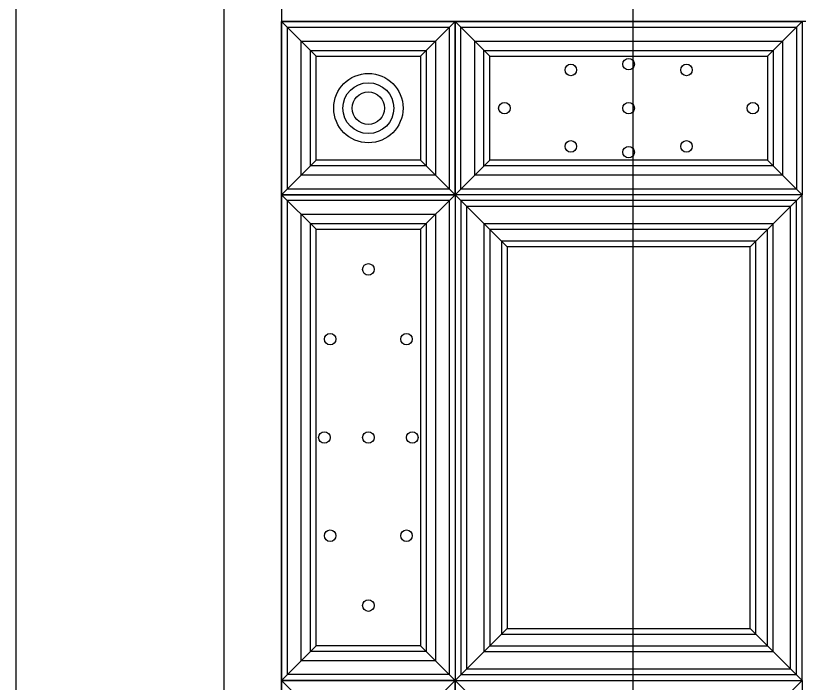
# Model space of a CAD drawing. Header units: metres. Extents: x -46 to 5315, y 535 to 7348.
# Drawn here: x 693 to 1371, y 5399 to 5977 of the extents above; entities that cross this region are included whole.
import ezdxf

# ---------------------------------------------------------------- set-up
doc = ezdxf.new("R2010")
doc.units = ezdxf.units.M
for name, color, linetype in [('3', 3, 'Continuous'), ('4', 4, 'Continuous'), ('7', 7, 'Continuous'), ('DIM', 3, 'Continuous')]:
    doc.layers.add(name, color=color, linetype=linetype)

msp = doc.modelspace()

# ---------------------------------------------------------------- linework, layer by layer
at = {"layer": '3'}
for points in [[(1068.07, 5826.58), (928.07, 5826.58), (928.07, 5966.58), (1068.07, 5966.58)], [(1368.27, 5826.58), (1078.07, 5826.58), (1078.07, 5966.58), (1368.27, 5966.58)], [(1056.07, 5838.58), (940.07, 5838.58), (940.07, 5954.58), (1056.07, 5954.58)], [(1356.27, 5838.58), (1090.07, 5838.58), (1090.07, 5954.58), (1356.27, 5954.58)], [(1048.07, 5846.58), (948.07, 5846.58), (948.07, 5946.58), (1048.07, 5946.58)], [(1348.27, 5846.58), (1098.07, 5846.58), (1098.07, 5946.58), (1348.27, 5946.58)], [(1068.07, 5406.58), (928.07, 5406.58), (928.07, 5816.9), (1068.07, 5816.9)], [(1368.27, 5816.58), (1078.07, 5816.58), (1078.07, 5406.58), (1368.27, 5406.58)], [(1363.27, 5811.58), (1083.07, 5811.58), (1083.07, 5411.58), (1363.27, 5411.58)], [(1056.07, 5418.58), (940.07, 5418.58), (940.07, 5804.9), (1056.07, 5804.9)], [(1048.07, 5426.58), (948.07, 5426.58), (948.07, 5796.9), (1048.07, 5796.9)], [(1348.27, 5796.58), (1098.07, 5796.58), (1098.07, 5426.58), (1348.27, 5426.58)], [(1343.27, 5791.58), (1103.07, 5791.58), (1103.07, 5431.58), (1343.27, 5431.58)], [(1333.27, 5781.58), (1113.07, 5781.58), (1113.07, 5441.58), (1333.27, 5441.58)]]:
    msp.add_lwpolyline(points, close=True, dxfattribs=at)
for centre, radius in [((1223.17, 5934.6), 5), ((1173.17, 5929.6), 5), ((1273.17, 5929.6), 5), ((998.07, 5896.58), 30), ((998.07, 5896.58), 22), ((998.07, 5896.58), 14), ((1115.76, 5896.58), 5), ((1223.17, 5896.58), 5), ((1330.57, 5896.58), 5), ((1173.17, 5863.55), 5), ((1223.17, 5858.55), 5), ((1273.17, 5863.55), 5), ((998.07, 5757.15), 5), ((965.04, 5696.75), 5), ((1031.09, 5696.75), 5), ((960.04, 5611.75), 5), ((998.07, 5611.75), 5), ((1036.09, 5611.75), 5), ((965.04, 5526.75), 5), ((1031.09, 5526.75), 5), ((998.07, 5466.35), 5)]:
    msp.add_circle(centre, radius, dxfattribs=at)
at = {"layer": '4'}
msp.add_line((2123.47, 5971.58), (923.07, 5971.58), dxfattribs=at)
for points in [[(2353.47, 3904.74), (2353.47, 6351.58), (693.07, 6351.58), (693.07, 3904.74), (894.12, 3904.74)], [(2123.47, 3721.88), (2123.47, 6121.58), (923.07, 6121.58), (923.07, 3721.88)]]:
    msp.add_lwpolyline(points, dxfattribs=at)
msp.add_lwpolyline([(2173.47, 4175.3), (2173.47, 6171.58), (873.07, 6171.58), (873.07, 4175.3, -0.92), (923.07, 4175.3)], format="xyb", dxfattribs=at)
for points in [[(1373.27, 5821.58), (1073.07, 5821.58), (1073.07, 5971.58), (1373.27, 5971.58)], [(1073.07, 5401.58), (923.07, 5401.58), (923.07, 5821.58), (1073.07, 5821.58)]]:
    msp.add_lwpolyline(points, close=True, dxfattribs=at)
at = {"layer": '7'}
for p, q in [((953.07, 5941.58), (923.07, 5971.58)), ((1043.07, 5941.58), (1073.07, 5971.58)), ((1103.07, 5941.58), (1073.07, 5971.58)), ((1343.27, 5941.58), (1373.27, 5971.58)), ((953.07, 5851.58), (923.07, 5821.58)), ((1043.07, 5851.58), (1073.07, 5821.58)), ((1103.07, 5851.58), (1073.07, 5821.58)), ((1343.27, 5851.58), (1373.27, 5821.58)), ((953.07, 5791.9), (923.07, 5821.58)), ((1043.07, 5791.9), (1073.07, 5821.58)), ((1118.07, 5776.58), (1073.07, 5821.58)), ((1328.27, 5776.58), (1373.27, 5821.58)), ((1118.07, 5446.58), (1073.07, 5401.58)), ((1328.27, 5446.58), (1373.27, 5401.58)), ((953.07, 5431.58), (923.07, 5401.58)), ((1043.07, 5431.58), (1073.07, 5401.58)), ((953.07, 5371.58), (923.07, 5401.58)), ((1043.07, 5371.58), (1073.07, 5401.58)), ((1103.07, 5371.58), (1073.07, 5401.58)), ((1343.27, 5371.58), (1373.27, 5401.58))]:
    msp.add_line(p, q, dxfattribs=at)
for points in [[(1073.07, 5821.58), (923.07, 5821.58), (923.07, 5971.58), (1073.07, 5971.58)], [(1043.07, 5851.58), (953.07, 5851.58), (953.07, 5941.58), (1043.07, 5941.58)], [(1343.27, 5851.58), (1103.07, 5851.58), (1103.07, 5941.58), (1343.27, 5941.58)], [(1373.27, 5821.58), (1073.07, 5821.58), (1073.07, 5401.58), (1373.27, 5401.58)], [(1043.07, 5431.58), (953.07, 5431.58), (953.07, 5791.9), (1043.07, 5791.9)], [(1328.27, 5776.58), (1118.07, 5776.58), (1118.07, 5446.58), (1328.27, 5446.58)], [(1073.07, 5251.58), (923.07, 5251.58), (923.07, 5401.58), (1073.07, 5401.58)], [(1373.27, 5251.58), (1073.07, 5251.58), (1073.07, 5401.58), (1373.27, 5401.58)]]:
    msp.add_lwpolyline(points, close=True, dxfattribs=at)
at = {"layer": 'DIM'}
msp.add_line((1227.14, 3677.31), (1227.14, 6843.25), dxfattribs=at)

doc.saveas('drawing.dxf')
